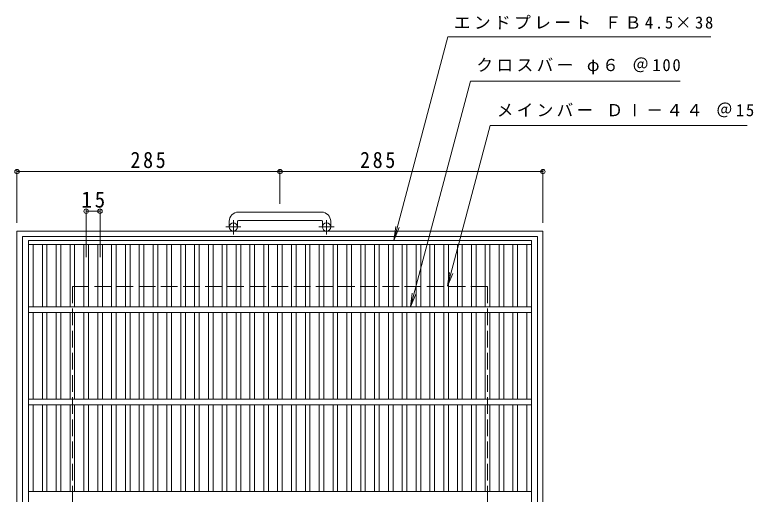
# Model space of a CAD drawing. Units: millimetres, scale not verified. Extents: x -862 to 1052, y -822 to 779.
# Drawn here: x -832 to -31, y 260 to 779 of the extents above; entities that cross this region are included whole.
import ezdxf

# ---------------------------------------------------------------- set-up
doc = ezdxf.new("R2010")
doc.units = ezdxf.units.MM
doc.header["$LTSCALE"] = 6
doc.header["$PDMODE"] = 32
doc.header["$PDSIZE"] = 4.8
doc.linetypes.add('CHAIN1', pattern=[8, 5, -1, 1, -1])
doc.linetypes.add('DASHED3', pattern=[4, 3, -1])
for name, color, linetype, lineweight in [('B-0_通り芯', 7, 'Continuous', 9), ('B-1_ピット', 2, 'Continuous', 9), ('B-2_蓋', 3, 'Continuous', 9), ('B-4_寸法', 7, 'Continuous', 9)]:
    doc.layers.add(name, color=color, linetype=linetype, lineweight=lineweight)
doc.styles.add('ＭＳ ゴシック', font='')
doc.styles.get('ＭＳ ゴシック').set_extended_font_data('MS Gothic')

msp = doc.modelspace()

# ---------------------------------------------------------------- linework, layer by layer
at = {"layer": 'B-0_通り芯'}
for p, q in [((-420.741, 535.153), (-362.134, 755.7)), ((-362.134, 755.7), (-77.16, 755.7)), ((-402.75, 463.151), (-337.71, 707.7)), ((-337.71, 707.7), (-110.676, 707.7)), ((-362.511, 485.537), (-316.349, 659.7)), ((-316.349, 659.7), (-37.726, 659.7)), ((-420.741, 535.153), (-418.814, 550.028)), ((-420.741, 535.153), (-415.029, 549.023)), ((-362.511, 485.537), (-360.593, 500.414)), ((-362.511, 485.537), (-356.808, 499.41)), ((-402.75, 463.151), (-400.792, 478.023)), ((-402.75, 463.151), (-397.01, 477.01))]:
    msp.add_line(p, q, dxfattribs=at)
at = {"layer": 'B-1_ピット'}
for p, q in [((-499.21, 565.752), (-589.21, 565.752)), ((-599.21, 555.752), (-599.21, 549.652)), ((-590.21, 555.752), (-590.21, 549.652)), ((-589.21, 556.751), (-499.21, 556.751)), ((-498.21, 555.752), (-498.21, 549.652)), ((-489.21, 555.752), (-489.21, 549.652)), ((-829.21, 545.152), (-829.21, -24.848)), ((-829.21, 545.152), (-259.21, 545.152)), ((-259.21, -24.848), (-259.21, 545.152)), ((-823.21, 539.152), (-823.21, -18.848)), ((-823.21, 539.152), (-265.21, 539.152)), ((-265.21, -18.848), (-265.21, 539.152))]:
    msp.add_line(p, q, dxfattribs=at)
at = {"layer": 'B-1_ピット', "linetype": 'CHAIN1'}
for p, q in [((-594.71, 541.544), (-594.71, 557.142)), ((-493.71, 541.544), (-493.71, 557.142)), ((-586.547, 549.652), (-602.954, 549.652)), ((-485.547, 549.652), (-501.954, 549.652))]:
    msp.add_line(p, q, dxfattribs=at)
at = {"layer": 'B-1_ピット', "linetype": 'DASHED3'}
for p, q in [((-769.21, 485.153), (-769.21, 35.151)), ((-769.21, 485.153), (-319.21, 485.153)), ((-319.21, 35.151), (-319.21, 485.153))]:
    msp.add_line(p, q, dxfattribs=at)
at = {"layer": 'B-1_ピット'}
for centre in [(-594.71, 549.652), (-493.71, 549.652)]:
    msp.add_circle(centre, 4.5, dxfattribs=at)
for centre, radius, start, end in [((-589.21, 555.752), 10, 90, 180), ((-499.21, 555.752), 10, 0, 90), ((-589.21, 555.752), 1, 90, 180), ((-499.21, 555.752), 1, 0, 90)]:
    msp.add_arc(centre, radius, start, end, dxfattribs=at)
at = {"layer": 'B-2_蓋'}
for p, q in [((-816.71, 535.152), (-816.71, -14.848)), ((-816.71, 535.152), (-271.71, 535.152)), ((-816.71, 530.651), (-271.71, 530.651)), ((-811.71, 463.151), (-811.71, 530.651)), ((-801.71, 463.151), (-801.71, 530.651)), ((-796.71, 463.151), (-796.71, 530.651)), ((-786.71, 463.151), (-786.71, 530.651)), ((-781.71, 463.151), (-781.71, 530.651)), ((-771.71, 463.151), (-771.71, 530.651)), ((-766.71, 463.151), (-766.71, 530.651)), ((-756.71, 463.151), (-756.71, 530.651)), ((-751.71, 463.151), (-751.71, 530.651)), ((-741.71, 463.151), (-741.71, 530.651)), ((-736.71, 463.151), (-736.71, 530.651)), ((-726.71, 463.151), (-726.71, 530.651)), ((-721.71, 463.151), (-721.71, 530.651)), ((-711.71, 463.151), (-711.71, 530.651)), ((-706.71, 463.151), (-706.71, 530.651)), ((-696.71, 463.151), (-696.71, 530.651)), ((-691.71, 463.151), (-691.71, 530.651)), ((-681.71, 463.151), (-681.71, 530.651)), ((-676.71, 463.151), (-676.71, 530.651)), ((-666.71, 463.151), (-666.71, 530.651)), ((-661.71, 463.151), (-661.71, 530.651)), ((-651.71, 463.151), (-651.71, 530.651)), ((-646.71, 463.151), (-646.71, 530.651)), ((-636.71, 463.151), (-636.71, 530.651)), ((-631.71, 463.151), (-631.71, 530.651)), ((-621.71, 463.151), (-621.71, 530.651)), ((-616.71, 463.151), (-616.71, 530.651)), ((-606.71, 463.151), (-606.71, 530.651)), ((-601.71, 463.151), (-601.71, 530.651)), ((-591.71, 463.151), (-591.71, 530.651)), ((-586.71, 463.151), (-586.71, 530.651)), ((-576.71, 463.151), (-576.71, 530.651)), ((-571.71, 463.151), (-571.71, 530.651)), ((-561.71, 463.151), (-561.71, 530.651)), ((-556.71, 463.151), (-556.71, 530.651)), ((-546.71, 463.151), (-546.71, 530.651)), ((-541.71, 463.151), (-541.71, 530.651)), ((-531.71, 463.151), (-531.71, 530.651)), ((-526.71, 463.151), (-526.71, 530.651)), ((-516.71, 463.151), (-516.71, 530.651)), ((-511.71, 463.151), (-511.71, 530.651)), ((-501.71, 463.151), (-501.71, 530.651)), ((-496.71, 463.151), (-496.71, 530.651)), ((-486.71, 463.151), (-486.71, 530.651)), ((-481.71, 463.151), (-481.71, 530.651)), ((-471.71, 463.151), (-471.71, 530.651)), ((-466.71, 463.151), (-466.71, 530.651)), ((-456.71, 463.151), (-456.71, 530.651)), ((-451.71, 463.151), (-451.71, 530.651)), ((-441.71, 463.151), (-441.71, 530.651)), ((-436.71, 463.151), (-436.71, 530.651)), ((-426.71, 463.151), (-426.71, 530.651)), ((-421.71, 463.151), (-421.71, 530.651)), ((-411.71, 463.151), (-411.71, 530.651)), ((-406.71, 463.151), (-406.71, 530.651)), ((-396.71, 463.151), (-396.71, 530.651)), ((-391.71, 463.151), (-391.71, 530.651)), ((-381.71, 463.151), (-381.71, 530.651)), ((-376.71, 463.151), (-376.71, 530.651)), ((-366.71, 463.151), (-366.71, 530.651)), ((-361.71, 463.151), (-361.71, 530.651)), ((-351.71, 463.151), (-351.71, 530.651)), ((-346.71, 463.151), (-346.71, 530.651)), ((-336.71, 463.151), (-336.71, 530.651)), ((-331.71, 463.151), (-331.71, 530.651)), ((-321.71, 463.151), (-321.71, 530.651)), ((-316.71, 463.151), (-316.71, 530.651)), ((-306.71, 463.151), (-306.71, 530.651)), ((-301.71, 463.151), (-301.71, 530.651)), ((-291.71, 463.151), (-291.71, 530.651)), ((-286.71, 463.151), (-286.71, 530.651)), ((-276.71, 463.151), (-276.71, 530.651)), ((-271.71, 535.152), (-271.71, -14.848)), ((-271.71, 463.151), (-816.71, 463.151)), ((-271.71, 457.152), (-816.71, 457.152)), ((-811.71, 363.152), (-811.71, 457.152)), ((-801.71, 363.152), (-801.71, 457.152)), ((-796.71, 363.152), (-796.71, 457.152)), ((-786.71, 363.152), (-786.71, 457.152)), ((-781.71, 363.152), (-781.71, 457.152)), ((-771.71, 363.152), (-771.71, 457.152)), ((-766.71, 363.152), (-766.71, 457.152)), ((-756.71, 363.152), (-756.71, 457.152)), ((-751.71, 363.152), (-751.71, 457.152)), ((-741.71, 363.152), (-741.71, 457.152)), ((-736.71, 363.152), (-736.71, 457.152)), ((-726.71, 363.152), (-726.71, 457.152)), ((-721.71, 363.152), (-721.71, 457.152)), ((-711.71, 363.152), (-711.71, 457.152)), ((-706.71, 363.152), (-706.71, 457.152)), ((-696.71, 363.152), (-696.71, 457.152)), ((-691.71, 363.152), (-691.71, 457.152)), ((-681.71, 363.152), (-681.71, 457.152)), ((-676.71, 363.152), (-676.71, 457.152)), ((-666.71, 363.152), (-666.71, 457.152)), ((-661.71, 363.152), (-661.71, 457.152)), ((-651.71, 363.152), (-651.71, 457.152)), ((-646.71, 363.152), (-646.71, 457.152)), ((-636.71, 363.152), (-636.71, 457.152)), ((-631.71, 363.152), (-631.71, 457.152)), ((-621.71, 363.152), (-621.71, 457.152)), ((-616.71, 363.152), (-616.71, 457.152)), ((-606.71, 363.152), (-606.71, 457.152)), ((-601.71, 363.152), (-601.71, 457.152)), ((-591.71, 363.152), (-591.71, 457.152)), ((-586.71, 363.152), (-586.71, 457.152)), ((-576.71, 363.152), (-576.71, 457.152)), ((-571.71, 363.152), (-571.71, 457.152)), ((-561.71, 363.152), (-561.71, 457.152)), ((-556.71, 363.152), (-556.71, 457.152)), ((-546.71, 363.152), (-546.71, 457.152)), ((-541.71, 363.152), (-541.71, 457.152)), ((-531.71, 363.152), (-531.71, 457.152)), ((-526.71, 363.152), (-526.71, 457.152)), ((-516.71, 363.152), (-516.71, 457.152)), ((-511.71, 363.152), (-511.71, 457.152)), ((-501.71, 363.152), (-501.71, 457.152)), ((-496.71, 363.152), (-496.71, 457.152)), ((-486.71, 363.152), (-486.71, 457.152)), ((-481.71, 363.152), (-481.71, 457.152)), ((-471.71, 363.152), (-471.71, 457.152)), ((-466.71, 363.152), (-466.71, 457.152)), ((-456.71, 363.152), (-456.71, 457.152)), ((-451.71, 363.152), (-451.71, 457.152)), ((-441.71, 363.152), (-441.71, 457.152)), ((-436.71, 363.152), (-436.71, 457.152)), ((-426.71, 363.152), (-426.71, 457.152)), ((-421.71, 363.152), (-421.71, 457.152)), ((-411.71, 363.152), (-411.71, 457.152)), ((-406.71, 363.152), (-406.71, 457.152)), ((-396.71, 363.152), (-396.71, 457.152)), ((-391.71, 363.152), (-391.71, 457.152)), ((-381.71, 363.152), (-381.71, 457.152)), ((-376.71, 363.152), (-376.71, 457.152)), ((-366.71, 363.152), (-366.71, 457.152)), ((-361.71, 363.152), (-361.71, 457.152)), ((-351.71, 363.152), (-351.71, 457.152)), ((-346.71, 363.152), (-346.71, 457.152)), ((-336.71, 363.152), (-336.71, 457.152)), ((-331.71, 363.152), (-331.71, 457.152)), ((-321.71, 363.152), (-321.71, 457.152)), ((-316.71, 363.152), (-316.71, 457.152)), ((-306.71, 363.152), (-306.71, 457.152)), ((-301.71, 363.152), (-301.71, 457.152)), ((-291.71, 363.152), (-291.71, 457.152)), ((-286.71, 363.152), (-286.71, 457.152)), ((-276.71, 363.152), (-276.71, 457.152)), ((-271.71, 363.151), (-816.71, 363.151)), ((-271.71, 357.152), (-816.71, 357.152)), ((-811.71, 263.151), (-811.71, 357.151)), ((-801.71, 263.151), (-801.71, 357.151)), ((-796.71, 263.151), (-796.71, 357.151)), ((-786.71, 263.151), (-786.71, 357.151)), ((-781.71, 263.151), (-781.71, 357.151)), ((-771.71, 263.151), (-771.71, 357.151)), ((-766.71, 263.151), (-766.71, 357.151)), ((-756.71, 263.151), (-756.71, 357.151)), ((-751.71, 263.151), (-751.71, 357.151)), ((-741.71, 263.151), (-741.71, 357.151)), ((-736.71, 263.151), (-736.71, 357.151)), ((-726.71, 263.151), (-726.71, 357.151)), ((-721.71, 263.151), (-721.71, 357.151)), ((-711.71, 263.151), (-711.71, 357.151)), ((-706.71, 263.151), (-706.71, 357.151)), ((-696.71, 263.151), (-696.71, 357.151)), ((-691.71, 263.151), (-691.71, 357.151)), ((-681.71, 263.151), (-681.71, 357.151)), ((-676.71, 263.151), (-676.71, 357.151)), ((-666.71, 263.151), (-666.71, 357.151)), ((-661.71, 263.151), (-661.71, 357.151)), ((-651.71, 263.151), (-651.71, 357.151)), ((-646.71, 263.151), (-646.71, 357.151)), ((-636.71, 263.151), (-636.71, 357.151)), ((-631.71, 263.151), (-631.71, 357.151)), ((-621.71, 263.151), (-621.71, 357.151)), ((-616.71, 263.151), (-616.71, 357.151)), ((-606.71, 263.151), (-606.71, 357.151)), ((-601.71, 263.151), (-601.71, 357.151)), ((-591.71, 263.151), (-591.71, 357.151)), ((-586.71, 263.151), (-586.71, 357.151)), ((-576.71, 263.151), (-576.71, 357.151)), ((-571.71, 263.151), (-571.71, 357.151)), ((-561.71, 263.151), (-561.71, 357.151)), ((-556.71, 263.151), (-556.71, 357.151)), ((-546.71, 263.151), (-546.71, 357.151)), ((-541.71, 263.151), (-541.71, 357.151)), ((-531.71, 263.151), (-531.71, 357.151)), ((-526.71, 263.151), (-526.71, 357.151)), ((-516.71, 263.151), (-516.71, 357.151)), ((-511.71, 263.151), (-511.71, 357.151)), ((-501.71, 263.151), (-501.71, 357.151)), ((-496.71, 263.151), (-496.71, 357.151)), ((-486.71, 263.151), (-486.71, 357.151)), ((-481.71, 263.151), (-481.71, 357.151)), ((-471.71, 263.151), (-471.71, 357.151)), ((-466.71, 263.151), (-466.71, 357.151)), ((-456.71, 263.151), (-456.71, 357.151)), ((-451.71, 263.151), (-451.71, 357.151)), ((-441.71, 263.151), (-441.71, 357.151)), ((-436.71, 263.151), (-436.71, 357.151)), ((-426.71, 263.151), (-426.71, 357.151)), ((-421.71, 263.151), (-421.71, 357.151)), ((-411.71, 263.151), (-411.71, 357.151)), ((-406.71, 263.151), (-406.71, 357.151)), ((-396.71, 263.151), (-396.71, 357.151)), ((-391.71, 263.151), (-391.71, 357.151)), ((-381.71, 263.151), (-381.71, 357.151)), ((-376.71, 263.151), (-376.71, 357.151)), ((-366.71, 263.151), (-366.71, 357.151)), ((-361.71, 263.151), (-361.71, 357.151)), ((-351.71, 263.151), (-351.71, 357.151)), ((-346.71, 263.151), (-346.71, 357.151)), ((-336.71, 263.151), (-336.71, 357.151)), ((-331.71, 263.151), (-331.71, 357.151)), ((-321.71, 263.151), (-321.71, 357.151)), ((-316.71, 263.151), (-316.71, 357.151)), ((-306.71, 263.151), (-306.71, 357.151)), ((-301.71, 263.151), (-301.71, 357.151)), ((-291.71, 263.151), (-291.71, 357.151)), ((-286.71, 263.151), (-286.71, 357.151)), ((-276.71, 263.151), (-276.71, 357.151)), ((-271.71, 263.151), (-816.71, 263.151))]:
    msp.add_line(p, q, dxfattribs=at)
at = {"layer": 'B-4_寸法'}
for p, q in [((-829.21, 554.152), (-829.21, 611.446)), ((-829.21, 609.646), (-259.21, 609.646)), ((-544.21, 574.752), (-544.21, 611.446)), ((-259.21, 554.152), (-259.21, 611.446)), ((-754.21, 568.516), (-754.21, 516.757)), ((-739.21, 568.516), (-739.21, 516.757)), ((-754.21, 566.716), (-739.21, 566.716))]:
    msp.add_line(p, q, dxfattribs=at)
for p in [(-829.21, 609.646), (-544.21, 609.646), (-259.21, 609.646), (-754.21, 566.716), (-739.21, 566.716)]:
    msp.add_point(p, dxfattribs=at)

# ---------------------------------------------------------------- texts
at = {"layer": 'B-0_通り芯', "char_height": 13.2, "attachment_point": 7, "style": 'ＭＳ ゴシック'}
for s, insert in [('\\T1.21;エンドプレート\\~ＦＢ4.5×38', (-355.727, 763.756)), ('\\T1.21;クロスバー\\~φ６\\~＠100', (-331.371, 714.887)), ('\\T1.2;メインバー\\~ＤⅠ－４４\\~＠15', (-309.226, 668.383))]:
    msp.add_mtext(s, dxfattribs=dict(at, insert=insert))
at = {"layer": 'B-4_寸法', "color": 2, "char_height": 17.6, "attachment_point": 7, "style": 'ＭＳ ゴシック'}
for s, insert in [('\\T1.27;\\W0.9;285', (-706.21, 613.245)), ('\\T1.27;\\W0.9;285', (-457.406, 613.245)), ('\\T1.27;\\W0.95;15', (-759.46, 570.316))]:
    msp.add_mtext(s, dxfattribs=dict(at, insert=insert))

doc.saveas('drawing.dxf')
